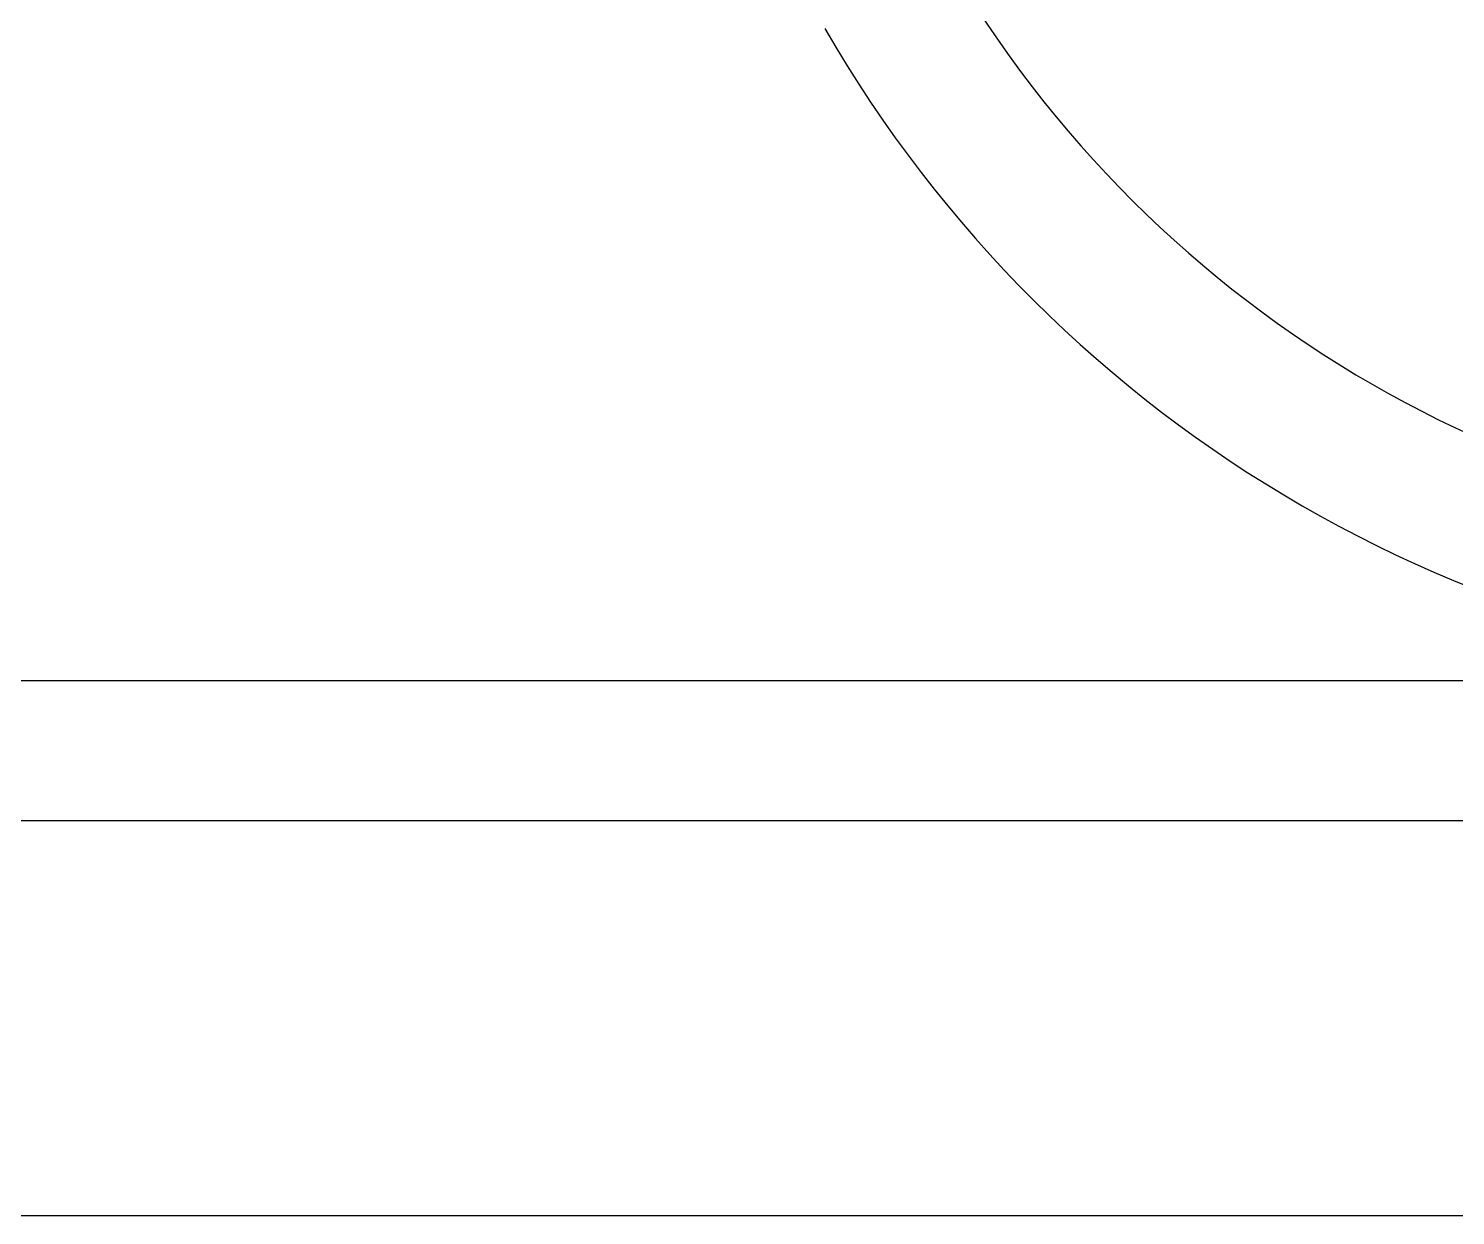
# Model space of a CAD drawing. Header units: millimetres. Extents: x 619 to 3320, y 307 to 5808.
# Drawn here: x 2121.7 to 2426.8, y 307.3 to 561.2 of the extents above; entities that cross this region are included whole.
import ezdxf

# ---------------------------------------------------------------- set-up
doc = ezdxf.new("R2010")
doc.units = ezdxf.units.MM
doc.layers.add('0autopista', color=200, linetype='Continuous', plot=False)
doc.layers.add('viewport', color=241, linetype='Continuous', plot=False)

msp = doc.modelspace()

# ---------------------------------------------------------------- linework, layer by layer
at = {"layer": '0autopista'}
for p, q in [((619.265, 421.768), (3009.575, 421.768)), ((619.265, 391.768), (3009.575, 391.768))]:
    msp.add_line(p, q, dxfattribs=at)
for radius in [248.857, 278.857]:
    msp.add_arc((2533.453, 700.625), radius, 210, 270, dxfattribs=at)
at = {"layer": 'viewport'}
msp.add_lwpolyline([(709.403, 307.297), (3319.892, 307.297), (3319.892, 5808.032), (709.403, 5808.032)], close=True, dxfattribs=at)

doc.saveas('drawing.dxf')
